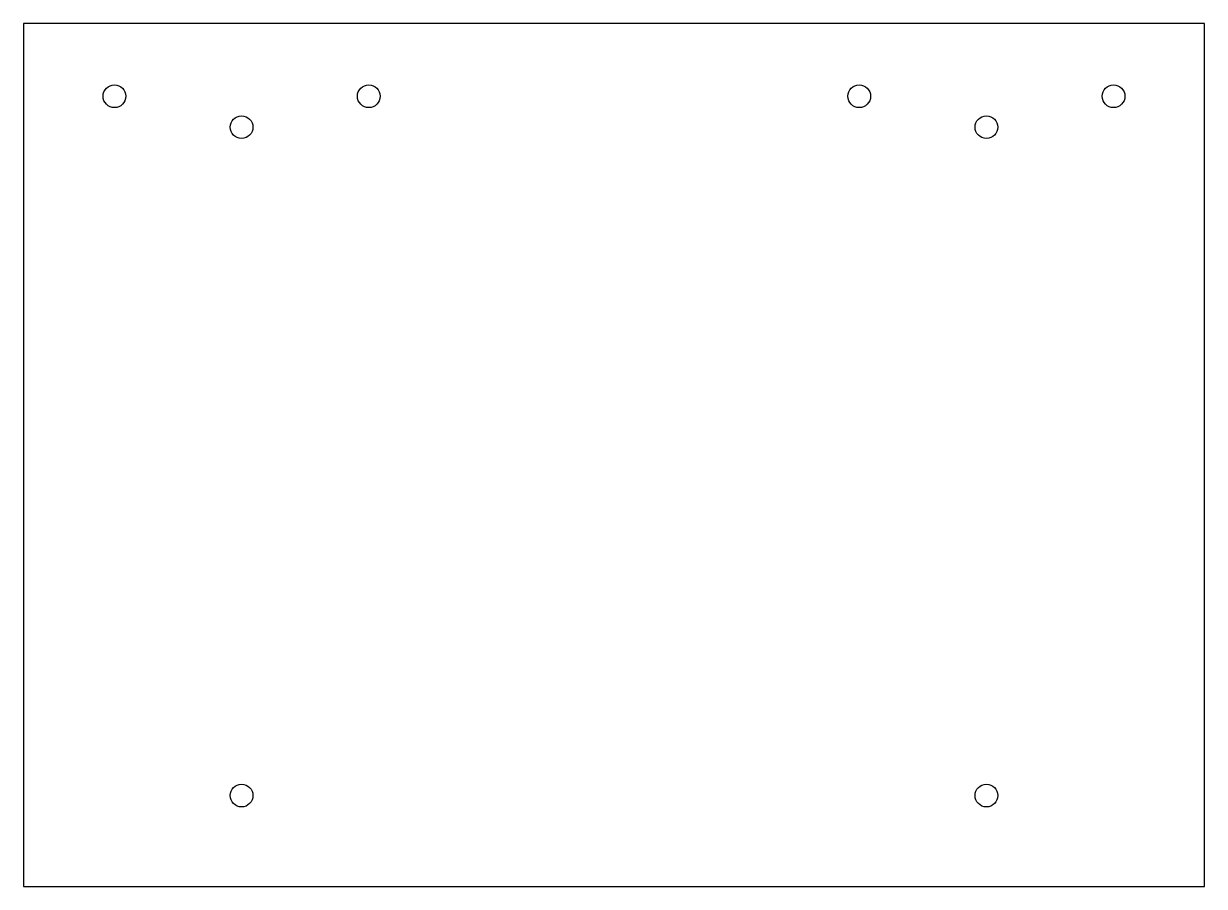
# Model space of a CAD drawing. Header units: inches. Extents: x -6.5 to 6.5, y -4.8 to 4.7.
import ezdxf

# ---------------------------------------------------------------- set-up
doc = ezdxf.new("R2010")
doc.units = ezdxf.units.IN
doc.header["$MEASUREMENT"] = 0

msp = doc.modelspace()

# ---------------------------------------------------------------- linework, layer by layer
msp.add_lwpolyline([(6.5, 4.75), (-6.5, 4.75), (-6.5, -4.75), (6.5, -4.75)], close=True)
for centre in [(-5.5, 3.95), (-2.7, 3.95), (2.7, 3.95), (5.5, 3.95), (-4.1, 3.61), (4.1, 3.61), (-4.1, -3.75), (4.1, -3.75)]:
    msp.add_circle(centre, 0.125)

doc.saveas('drawing.dxf')
